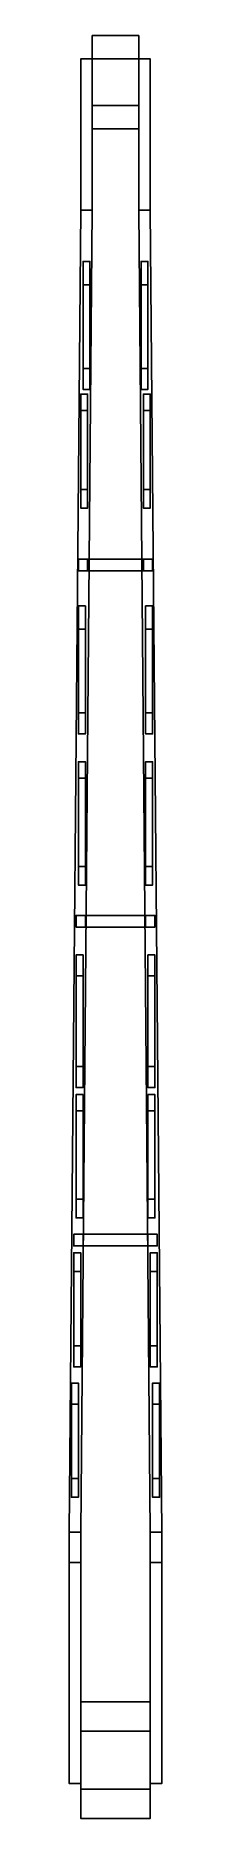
# Model space of a CAD drawing. Extents: x -0.2 to 0.2, y -1.17 to 6.49.
import ezdxf

# ---------------------------------------------------------------- set-up
doc = ezdxf.new("R2010")
doc.units = 0
doc.layers.add('CRANE', color=1, linetype='CONTINUOUS')

msp = doc.modelspace()

# ---------------------------------------------------------------- linework, layer by layer
at = {"layer": 'CRANE'}
for points in [[(0.1, 6.39, 0.5832), (0.1, 6.49, 0.41), (-0.1, 6.49, 0.41), (-0.1, 6.39, 0.5832)], [(0.1, 6.49, 0.41), (0.1, 6.39, 0.2368), (-0.1, 6.39, 0.2368), (-0.1, 6.49, 0.41)], [(-0.1, 6.19, 0.5832), (-0.1, 6.39, 0.5832), (-0.1, 6.49, 0.41), (-0.1, 6.09, 0.41)], [(-0.1, 6.09, 0.41), (-0.1, 6.49, 0.41), (-0.1, 6.39, 0.2368), (-0.1, 6.19, 0.2368)], [(0.1, 6.09, 0.41), (0.1, 6.49, 0.41), (0.1, 6.39, 0.5832), (0.1, 6.19, 0.5832)], [(0.1, 6.19, 0.2368), (0.1, 6.39, 0.2368), (0.1, 6.49, 0.41), (0.1, 6.09, 0.41)], [(-0.15, 6.39, 0.29), (-0.15, 5.74, 0.23), (-0.15, 5.74, 0.52), (-0.15, 6.39, 0.52)], [(-0.1, 6.39, 0.52), (-0.1, 6.39, 0.29), (-0.15, 6.39, 0.29), (-0.15, 6.39, 0.52)], [(-0.1, 6.39, 0.29), (-0.1, 5.74, 0.23), (-0.15, 5.74, 0.23), (-0.15, 6.39, 0.29)], [(-0.15, 6.39, 0.52), (-0.15, 5.74, 0.52), (-0.1, 5.74, 0.52), (-0.1, 6.39, 0.52)], [(-0.1, 5.74, 0.52), (-0.1, 5.74, 0.23), (-0.1, 6.39, 0.29), (-0.1, 6.39, 0.52)], [(0.1, 6.19, 0.5832), (0.1, 6.39, 0.5832), (-0.1, 6.39, 0.5832), (-0.1, 6.19, 0.5832)], [(0.1, 6.39, 0.2368), (0.1, 6.19, 0.2368), (-0.1, 6.19, 0.2368), (-0.1, 6.39, 0.2368)], [(0.15, 6.39, 0.29), (0.15, 5.74, 0.23), (0.1, 5.74, 0.23), (0.1, 6.39, 0.29)], [(0.1, 6.39, 0.52), (0.1, 5.74, 0.52), (0.15, 5.74, 0.52), (0.15, 6.39, 0.52)], [(0.15, 6.39, 0.52), (0.15, 6.39, 0.29), (0.1, 6.39, 0.29), (0.1, 6.39, 0.52)], [(0.1, 6.39, 0.29), (0.1, 5.74, 0.23), (0.1, 5.74, 0.52), (0.1, 6.39, 0.52)], [(0.15, 5.74, 0.52), (0.15, 5.74, 0.23), (0.15, 6.39, 0.29), (0.15, 6.39, 0.52)], [(0.1, 6.09, 0.41), (0.1, 6.19, 0.5832), (-0.1, 6.19, 0.5832), (-0.1, 6.09, 0.41)], [(0.1, 6.19, 0.2368), (0.1, 6.09, 0.41), (-0.1, 6.09, 0.41), (-0.1, 6.19, 0.2368)], [(-0.15, 5.74, 0.44), (-0.2, 0.06, 0.44), (-0.2, 0.06, 0.52), (-0.15, 5.74, 0.52)], [(-0.15, 5.74, 0.52), (-0.2, 0.06, 0.52), (-0.15, 0.06, 0.52), (-0.1, 5.74, 0.52)], [(-0.1, 5.74, 0.44), (-0.15, 0.06, 0.44), (-0.2, 0.06, 0.44), (-0.15, 5.74, 0.44)], [(-0.15, 5.74, 0.23), (-0.2, 0.06, -0.13), (-0.2, 0.06, -0.05), (-0.15, 5.74, 0.3)], [(-0.15, 5.74, 0.3), (-0.2, 0.06, -0.05), (-0.15, 0.06, -0.05), (-0.1, 5.74, 0.3)], [(-0.1, 5.74, 0.23), (-0.15, 0.06, -0.13), (-0.2, 0.06, -0.13), (-0.15, 5.74, 0.23)], [(-0.15, 0.06, 0.52), (-0.15, 0.06, 0.44), (-0.1, 5.74, 0.44), (-0.1, 5.74, 0.52)], [(-0.15, 0.06, -0.05), (-0.15, 0.06, -0.13), (-0.1, 5.74, 0.23), (-0.1, 5.74, 0.3)], [(-0.15, 5.74, 0.44), (-0.15, 5.74, 0.3), (-0.1, 5.74, 0.3), (-0.1, 5.74, 0.44)], [(0.1, 5.74, 0.44), (0.15, 0.06, 0.44), (0.15, 0.06, 0.52), (0.1, 5.74, 0.52)], [(0.1, 5.74, 0.52), (0.15, 0.06, 0.52), (0.2, 0.06, 0.52), (0.15, 5.74, 0.52)], [(0.15, 5.74, 0.44), (0.2, 0.06, 0.44), (0.15, 0.06, 0.44), (0.1, 5.74, 0.44)], [(0.1, 5.74, 0.3), (0.15, 0.06, -0.05), (0.2, 0.06, -0.05), (0.15, 5.74, 0.3)], [(0.1, 5.74, 0.23), (0.15, 0.06, -0.13), (0.15, 0.06, -0.05), (0.1, 5.74, 0.3)], [(0.15, 5.74, 0.23), (0.2, 0.06, -0.13), (0.15, 0.06, -0.13), (0.1, 5.74, 0.23)], [(0.1, 5.74, 0.44), (0.1, 5.74, 0.3), (0.15, 5.74, 0.3), (0.15, 5.74, 0.44)], [(0.2, 0.06, 0.52), (0.2, 0.06, 0.44), (0.15, 5.74, 0.44), (0.15, 5.74, 0.52)], [(0.2, 0.06, -0.05), (0.2, 0.06, -0.13), (0.15, 5.74, 0.23), (0.15, 5.74, 0.3)], [(-0.14, 5.42, 0.44), (-0.14, 5.52, 0.44), (-0.14, 5.06, 0.24), (-0.14, 4.97, 0.24)], [(-0.14, 5.06, 0.24), (-0.14, 5.52, 0.44), (-0.11, 5.52, 0.44), (-0.11, 5.06, 0.24)], [(-0.11, 5.06, 0.24), (-0.11, 5.52, 0.44), (-0.11, 5.42, 0.44), (-0.11, 4.97, 0.24)], [(0.11, 5.06, 0.24), (0.11, 5.52, 0.44), (0.14, 5.52, 0.44), (0.14, 5.06, 0.24)], [(0.11, 5.42, 0.44), (0.11, 5.52, 0.44), (0.11, 5.06, 0.24), (0.11, 4.97, 0.24)], [(0.14, 5.06, 0.24), (0.14, 5.52, 0.44), (0.14, 5.42, 0.44), (0.14, 4.97, 0.24)], [(-0.11, 4.97, 0.24), (-0.11, 5.42, 0.44), (-0.14, 5.42, 0.44), (-0.14, 4.97, 0.24)], [(0.14, 4.97, 0.24), (0.14, 5.42, 0.44), (0.11, 5.42, 0.44), (0.11, 4.97, 0.24)], [(-0.15, 4.88, 0.24), (-0.15, 4.46, 0.44), (-0.15, 4.54, 0.44), (-0.15, 4.95, 0.24)], [(-0.15, 4.95, 0.24), (-0.15, 4.54, 0.44), (-0.12, 4.54, 0.44), (-0.12, 4.95, 0.24)], [(-0.12, 4.54, 0.44), (-0.12, 4.46, 0.44), (-0.12, 4.88, 0.24), (-0.12, 4.95, 0.24)], [(0.12, 4.95, 0.24), (0.12, 4.54, 0.44), (0.15, 4.54, 0.44), (0.15, 4.95, 0.24)], [(0.12, 4.88, 0.24), (0.12, 4.46, 0.44), (0.12, 4.54, 0.44), (0.12, 4.95, 0.24)], [(0.15, 4.54, 0.44), (0.15, 4.46, 0.44), (0.15, 4.88, 0.24), (0.15, 4.95, 0.24)], [(-0.12, 4.88, 0.24), (-0.12, 4.46, 0.44), (-0.15, 4.46, 0.44), (-0.15, 4.88, 0.24)], [(0.15, 4.88, 0.24), (0.15, 4.46, 0.44), (0.12, 4.46, 0.44), (0.12, 4.88, 0.24)], [(-0.16, 4.24, 0.2), (-0.16, 4.19, 0.2), (-0.16, 4.19, 0.44), (-0.16, 4.24, 0.44)], [(-0.12, 4.24, 0.44), (-0.12, 4.24, 0.2), (-0.16, 4.24, 0.2), (-0.16, 4.24, 0.44)], [(-0.12, 4.19, 0.44), (-0.12, 4.19, 0.2), (-0.12, 4.24, 0.2), (-0.12, 4.24, 0.44)], [(0.12, 4.24, 0.14), (0.12, 4.19, 0.14), (-0.12, 4.19, 0.14), (-0.12, 4.24, 0.14)], [(-0.12, 4.24, 0.18), (0.12, 4.24, 0.18), (0.12, 4.24, 0.14), (-0.12, 4.24, 0.14)], [(-0.12, 4.19, 0.18), (0.12, 4.19, 0.18), (0.12, 4.24, 0.18), (-0.12, 4.24, 0.18)], [(0.12, 4.24, 0.46), (0.12, 4.19, 0.46), (-0.12, 4.19, 0.46), (-0.12, 4.24, 0.46)], [(-0.12, 4.24, 0.5), (0.12, 4.24, 0.5), (0.12, 4.24, 0.46), (-0.12, 4.24, 0.46)], [(-0.12, 4.19, 0.5), (0.12, 4.19, 0.5), (0.12, 4.24, 0.5), (-0.12, 4.24, 0.5)], [(0.16, 4.24, 0.44), (0.16, 4.24, 0.2), (0.12, 4.24, 0.2), (0.12, 4.24, 0.44)], [(0.12, 4.24, 0.2), (0.12, 4.19, 0.2), (0.12, 4.19, 0.44), (0.12, 4.24, 0.44)], [(0.16, 4.19, 0.44), (0.16, 4.19, 0.2), (0.16, 4.24, 0.2), (0.16, 4.24, 0.44)], [(-0.16, 4.19, 0.44), (-0.16, 4.19, 0.2), (-0.12, 4.19, 0.2), (-0.12, 4.19, 0.44)], [(-0.12, 4.19, 0.14), (0.12, 4.19, 0.14), (0.12, 4.19, 0.18), (-0.12, 4.19, 0.18)], [(-0.12, 4.19, 0.46), (0.12, 4.19, 0.46), (0.12, 4.19, 0.5), (-0.12, 4.19, 0.5)], [(0.12, 4.19, 0.44), (0.12, 4.19, 0.2), (0.16, 4.19, 0.2), (0.16, 4.19, 0.44)], [(-0.16, 3.94, 0.44), (-0.16, 4.04, 0.44), (-0.16, 3.58, 0.15), (-0.16, 3.49, 0.15)], [(-0.16, 3.58, 0.15), (-0.16, 4.04, 0.44), (-0.13, 4.04, 0.44), (-0.13, 3.58, 0.15)], [(-0.13, 3.58, 0.15), (-0.13, 4.04, 0.44), (-0.13, 3.94, 0.44), (-0.13, 3.49, 0.15)], [(0.13, 3.58, 0.15), (0.13, 4.04, 0.44), (0.16, 4.04, 0.44), (0.16, 3.58, 0.15)], [(0.13, 3.94, 0.44), (0.13, 4.04, 0.44), (0.13, 3.58, 0.15), (0.13, 3.49, 0.15)], [(0.16, 3.58, 0.15), (0.16, 4.04, 0.44), (0.16, 3.94, 0.44), (0.16, 3.49, 0.15)], [(-0.13, 3.49, 0.15), (-0.13, 3.94, 0.44), (-0.16, 3.94, 0.44), (-0.16, 3.49, 0.15)], [(0.16, 3.49, 0.15), (0.16, 3.94, 0.44), (0.13, 3.94, 0.44), (0.13, 3.49, 0.15)], [(-0.16, 3.3, 0.15), (-0.16, 2.84, 0.44), (-0.16, 2.92, 0.44), (-0.16, 3.37, 0.15)], [(-0.16, 3.37, 0.15), (-0.16, 2.92, 0.44), (-0.13, 2.92, 0.44), (-0.13, 3.37, 0.15)], [(-0.13, 3.3, 0.15), (-0.13, 2.84, 0.44), (-0.16, 2.84, 0.44), (-0.16, 3.3, 0.15)], [(-0.13, 2.92, 0.44), (-0.13, 2.84, 0.44), (-0.13, 3.3, 0.15), (-0.13, 3.37, 0.15)], [(0.13, 3.37, 0.15), (0.13, 2.92, 0.44), (0.16, 2.92, 0.44), (0.16, 3.37, 0.15)], [(0.13, 3.3, 0.15), (0.13, 2.84, 0.44), (0.13, 2.92, 0.44), (0.13, 3.37, 0.15)], [(0.16, 3.3, 0.15), (0.16, 2.84, 0.44), (0.13, 2.84, 0.44), (0.13, 3.3, 0.15)], [(0.16, 2.92, 0.44), (0.16, 2.84, 0.44), (0.16, 3.3, 0.15), (0.16, 3.37, 0.15)], [(-0.17, 2.71, 0.11), (-0.17, 2.66, 0.11), (-0.17, 2.66, 0.44), (-0.17, 2.71, 0.44)], [(-0.13, 2.71, 0.44), (-0.13, 2.71, 0.11), (-0.17, 2.71, 0.11), (-0.17, 2.71, 0.44)], [(-0.13, 2.66, 0.44), (-0.13, 2.66, 0.11), (-0.13, 2.71, 0.11), (-0.13, 2.71, 0.44)], [(0.13, 2.71, 0.05), (0.13, 2.66, 0.05), (-0.13, 2.66, 0.05), (-0.13, 2.71, 0.05)], [(-0.13, 2.71, 0.09), (0.13, 2.71, 0.09), (0.13, 2.71, 0.05), (-0.13, 2.71, 0.05)], [(-0.13, 2.66, 0.09), (0.13, 2.66, 0.09), (0.13, 2.71, 0.09), (-0.13, 2.71, 0.09)], [(-0.13, 2.66, 0.5), (0.13, 2.66, 0.5), (0.13, 2.71, 0.5), (-0.13, 2.71, 0.5)], [(-0.13, 2.71, 0.5), (0.13, 2.71, 0.5), (0.13, 2.71, 0.46), (-0.13, 2.71, 0.46)], [(0.13, 2.71, 0.46), (0.13, 2.66, 0.46), (-0.13, 2.66, 0.46), (-0.13, 2.71, 0.46)], [(0.17, 2.71, 0.44), (0.17, 2.71, 0.11), (0.13, 2.71, 0.11), (0.13, 2.71, 0.44)], [(0.13, 2.71, 0.11), (0.13, 2.66, 0.11), (0.13, 2.66, 0.44), (0.13, 2.71, 0.44)], [(0.17, 2.66, 0.44), (0.17, 2.66, 0.11), (0.17, 2.71, 0.11), (0.17, 2.71, 0.44)], [(-0.17, 2.66, 0.44), (-0.17, 2.66, 0.11), (-0.13, 2.66, 0.11), (-0.13, 2.66, 0.44)], [(-0.13, 2.66, 0.05), (0.13, 2.66, 0.05), (0.13, 2.66, 0.09), (-0.13, 2.66, 0.09)], [(-0.13, 2.66, 0.46), (0.13, 2.66, 0.46), (0.13, 2.66, 0.5), (-0.13, 2.66, 0.5)], [(0.13, 2.66, 0.44), (0.13, 2.66, 0.11), (0.17, 2.66, 0.11), (0.17, 2.66, 0.44)], [(-0.17, 2.06, 0.06), (-0.17, 2.54, 0.44), (-0.14, 2.54, 0.44), (-0.14, 2.06, 0.06)], [(-0.17, 2.45, 0.44), (-0.17, 2.54, 0.44), (-0.17, 2.06, 0.06), (-0.17, 1.97, 0.06)], [(-0.14, 2.06, 0.06), (-0.14, 2.54, 0.44), (-0.14, 2.45, 0.44), (-0.14, 1.97, 0.06)], [(0.14, 2.06, 0.06), (0.14, 2.54, 0.44), (0.17, 2.54, 0.44), (0.17, 2.06, 0.06)], [(0.14, 2.45, 0.44), (0.14, 2.54, 0.44), (0.14, 2.06, 0.06), (0.14, 1.97, 0.06)], [(0.17, 2.06, 0.06), (0.17, 2.54, 0.44), (0.17, 2.45, 0.44), (0.17, 1.97, 0.06)], [(-0.14, 1.97, 0.06), (-0.14, 2.45, 0.44), (-0.17, 2.45, 0.44), (-0.17, 1.97, 0.06)], [(0.17, 1.97, 0.06), (0.17, 2.45, 0.44), (0.14, 2.45, 0.44), (0.14, 1.97, 0.06)], [(-0.17, 1.87, 0.05), (-0.17, 1.41, 0.44), (-0.17, 1.49, 0.44), (-0.17, 1.94, 0.05)], [(-0.17, 1.94, 0.05), (-0.17, 1.49, 0.44), (-0.14, 1.49, 0.44), (-0.14, 1.94, 0.05)], [(-0.14, 1.49, 0.44), (-0.14, 1.41, 0.44), (-0.14, 1.87, 0.05), (-0.14, 1.94, 0.05)], [(0.14, 1.87, 0.05), (0.14, 1.41, 0.44), (0.14, 1.49, 0.44), (0.14, 1.94, 0.05)], [(0.14, 1.94, 0.05), (0.14, 1.49, 0.44), (0.17, 1.49, 0.44), (0.17, 1.94, 0.05)], [(0.17, 1.49, 0.44), (0.17, 1.41, 0.44), (0.17, 1.87, 0.05), (0.17, 1.94, 0.05)], [(-0.14, 1.87, 0.05), (-0.14, 1.41, 0.44), (-0.17, 1.41, 0.44), (-0.17, 1.87, 0.05)], [(0.17, 1.87, 0.05), (0.17, 1.41, 0.44), (0.14, 1.41, 0.44), (0.14, 1.87, 0.05)], [(-0.18, 1.34, 0.02), (-0.18, 1.29, 0.02), (-0.18, 1.29, 0.44), (-0.18, 1.34, 0.44)], [(-0.14, 1.34, 0.44), (-0.14, 1.34, 0.02), (-0.18, 1.34, 0.02), (-0.18, 1.34, 0.44)], [(-0.14, 1.29, 0.44), (-0.14, 1.29, 0.02), (-0.14, 1.34, 0.02), (-0.14, 1.34, 0.44)], [(-0.14, 1.34, 0.5), (0.14, 1.34, 0.5), (0.14, 1.34, 0.46), (-0.14, 1.34, 0.46)], [(-0.14, 1.29, 0.5), (0.14, 1.29, 0.5), (0.14, 1.34, 0.5), (-0.14, 1.34, 0.5)], [(0.14, 1.34, 0.46), (0.14, 1.29, 0.46), (-0.14, 1.29, 0.46), (-0.14, 1.34, 0.46)], [(-0.14, 1.29), (0.14, 1.29), (0.14, 1.34), (-0.14, 1.34)], [(-0.14, 1.34), (0.14, 1.34), (0.14, 1.34, -0.04), (-0.14, 1.34, -0.04)], [(0.14, 1.34, -0.04), (0.14, 1.29, -0.04), (-0.14, 1.29, -0.04), (-0.14, 1.34, -0.04)], [(0.18, 1.34, 0.44), (0.18, 1.34, 0.02), (0.14, 1.34, 0.02), (0.14, 1.34, 0.44)], [(0.14, 1.34, 0.02), (0.14, 1.29, 0.02), (0.14, 1.29, 0.44), (0.14, 1.34, 0.44)], [(0.18, 1.29, 0.44), (0.18, 1.29, 0.02), (0.18, 1.34, 0.02), (0.18, 1.34, 0.44)], [(-0.18, 1.29, 0.44), (-0.18, 1.29, 0.02), (-0.14, 1.29, 0.02), (-0.14, 1.29, 0.44)], [(-0.18, 1.18, 0.44), (-0.18, 1.26, 0.44), (-0.18, 0.86, -0.01), (-0.18, 0.77, -0.01)], [(-0.18, 0.86, -0.01), (-0.18, 1.26, 0.44), (-0.15, 1.26, 0.44), (-0.15, 0.86, -0.01)], [(-0.15, 0.86, -0.01), (-0.15, 1.26, 0.44), (-0.15, 1.18, 0.44), (-0.15, 0.77, -0.01)], [(-0.14, 1.29, 0.46), (0.14, 1.29, 0.46), (0.14, 1.29, 0.5), (-0.14, 1.29, 0.5)], [(-0.14, 1.29, -0.04), (0.14, 1.29, -0.04), (0.14, 1.29), (-0.14, 1.29)], [(0.14, 1.29, 0.44), (0.14, 1.29, 0.02), (0.18, 1.29, 0.02), (0.18, 1.29, 0.44)], [(0.15, 0.86, -0.01), (0.15, 1.26, 0.44), (0.18, 1.26, 0.44), (0.18, 0.86, -0.01)], [(0.15, 1.18, 0.44), (0.15, 1.26, 0.44), (0.15, 0.86, -0.01), (0.15, 0.77, -0.01)], [(0.18, 0.86, -0.01), (0.18, 1.26, 0.44), (0.18, 1.18, 0.44), (0.18, 0.77, -0.01)], [(-0.15, 0.77, -0.01), (-0.15, 1.18, 0.44), (-0.18, 1.18, 0.44), (-0.18, 0.77, -0.01)], [(0.18, 0.77, -0.01), (0.18, 1.18, 0.44), (0.15, 1.18, 0.44), (0.15, 0.77, -0.01)], [(-0.19, 0.61, -0.02), (-0.19, 0.21, 0.44), (-0.19, 0.29, 0.44), (-0.19, 0.7, -0.02)], [(-0.19, 0.7, -0.02), (-0.19, 0.29, 0.44), (-0.16, 0.29, 0.44), (-0.16, 0.7, -0.02)], [(-0.16, 0.29, 0.44), (-0.16, 0.21, 0.44), (-0.16, 0.61, -0.02), (-0.16, 0.7, -0.02)], [(0.16, 0.7, -0.02), (0.16, 0.29, 0.44), (0.19, 0.29, 0.44), (0.19, 0.7, -0.02)], [(0.16, 0.61, -0.02), (0.16, 0.21, 0.44), (0.16, 0.29, 0.44), (0.16, 0.7, -0.02)], [(0.19, 0.29, 0.44), (0.19, 0.21, 0.44), (0.19, 0.61, -0.02), (0.19, 0.7, -0.02)], [(-0.16, 0.61, -0.02), (-0.16, 0.21, 0.44), (-0.19, 0.21, 0.44), (-0.19, 0.61, -0.02)], [(0.19, 0.61, -0.02), (0.19, 0.21, 0.44), (0.16, 0.21, 0.44), (0.16, 0.61, -0.02)], [(-0.2, 0.06, -0.13), (-0.2, -0.07, -0.13), (-0.2, -0.07, 0.52), (-0.2, 0.06, 0.52)], [(-0.2, 0.06, 0.52), (-0.2, -0.07, 0.52), (-0.15, -0.07, 0.52), (-0.15, 0.06, 0.52)], [(-0.15, 0.06, 0.44), (-0.15, 0.06, -0.05), (-0.2, 0.06, -0.05), (-0.2, 0.06, 0.44)], [(-0.15, 0.06, -0.13), (-0.15, -0.07, -0.13), (-0.2, -0.07, -0.13), (-0.2, 0.06, -0.13)], [(-0.15, -0.07, 0.52), (-0.15, -0.07, -0.13), (-0.15, 0.06, -0.13), (-0.15, 0.06, 0.52)], [(0.15, 0.06, -0.13), (0.15, -0.07, -0.13), (0.15, -0.07, 0.52), (0.15, 0.06, 0.52)], [(0.15, 0.06, 0.52), (0.15, -0.07, 0.52), (0.2, -0.07, 0.52), (0.2, 0.06, 0.52)], [(0.2, 0.06, 0.44), (0.2, 0.06, -0.05), (0.15, 0.06, -0.05), (0.15, 0.06, 0.44)], [(0.2, 0.06, -0.13), (0.2, -0.07, -0.13), (0.15, -0.07, -0.13), (0.15, 0.06, -0.13)], [(0.2, -0.07, 0.52), (0.2, -0.07, -0.13), (0.2, 0.06, -0.13), (0.2, 0.06, 0.52)], [(-0.2, -0.07, -0.13), (-0.2, -1.02, 0.19), (-0.2, -1.02, 0.49), (-0.2, -0.07, 0.52)], [(-0.2, -0.07, 0.52), (-0.2, -1.02, 0.49), (-0.15, -1.02, 0.49), (-0.15, -0.07, 0.52)], [(-0.15, -0.07, -0.13), (-0.15, -1.02, 0.19), (-0.2, -1.02, 0.19), (-0.2, -0.07, -0.13)], [(-0.15, -1.02, 0.49), (-0.15, -1.02, 0.19), (-0.15, -0.07, -0.13), (-0.15, -0.07, 0.52)], [(0.2, -0.07, -0.13), (0.2, -1.02, 0.19), (0.15, -1.02, 0.19), (0.15, -0.07, -0.13)], [(0.15, -0.07, -0.13), (0.15, -1.02, 0.19), (0.15, -1.02, 0.49), (0.15, -0.07, 0.52)], [(0.15, -0.07, 0.52), (0.15, -1.02, 0.49), (0.2, -1.02, 0.49), (0.2, -0.07, 0.52)], [(0.2, -1.02, 0.49), (0.2, -1.02, 0.19), (0.2, -0.07, -0.13), (0.2, -0.07, 0.52)], [(0.15, -0.795, 0.5565), (0.15, -0.67, 0.34), (-0.15, -0.67, 0.34), (-0.15, -0.795, 0.5565)], [(0.15, -0.67, 0.34), (0.15, -0.795, 0.1235), (-0.15, -0.795, 0.1235), (-0.15, -0.67, 0.34)], [(-0.15, -1.045, 0.5565), (-0.15, -0.795, 0.5565), (-0.15, -0.67, 0.34), (-0.15, -1.17, 0.34)], [(-0.15, -1.17, 0.34), (-0.15, -0.67, 0.34), (-0.15, -0.795, 0.1235), (-0.15, -1.045, 0.1235)], [(0.15, -1.17, 0.34), (0.15, -0.67, 0.34), (0.15, -0.795, 0.5565), (0.15, -1.045, 0.5565)], [(0.15, -1.045, 0.1235), (0.15, -0.795, 0.1235), (0.15, -0.67, 0.34), (0.15, -1.17, 0.34)], [(0.15, -1.045, 0.5565), (0.15, -0.795, 0.5565), (-0.15, -0.795, 0.5565), (-0.15, -1.045, 0.5565)], [(0.15, -0.795, 0.1235), (0.15, -1.045, 0.1235), (-0.15, -1.045, 0.1235), (-0.15, -0.795, 0.1235)], [(-0.2, -1.02, 0.49), (-0.2, -1.02, 0.19), (-0.15, -1.02, 0.19), (-0.15, -1.02, 0.49)], [(0.15, -1.17, 0.34), (0.15, -1.045, 0.5565), (-0.15, -1.045, 0.5565), (-0.15, -1.17, 0.34)], [(0.15, -1.045, 0.1235), (0.15, -1.17, 0.34), (-0.15, -1.17, 0.34), (-0.15, -1.045, 0.1235)], [(0.15, -1.02, 0.49), (0.15, -1.02, 0.19), (0.2, -1.02, 0.19), (0.2, -1.02, 0.49)]]:
    msp.add_3dface(points, dxfattribs=at)

doc.saveas('drawing.dxf')
